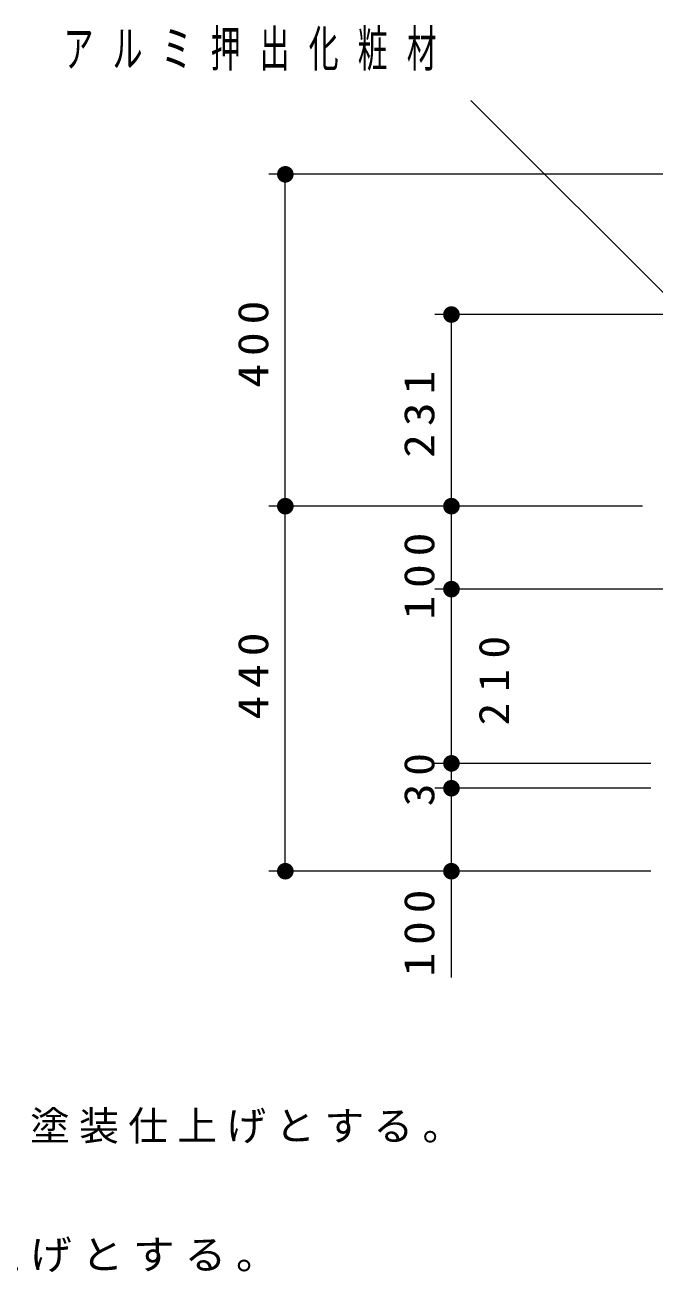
# Model space of a CAD drawing. Units: millimetres on the paper, with parts at other scales. Extents: x -365 to 0, y -26 to 257.
# Drawn here: x -238 to -200.1, y 48.1 to 123.5 of the extents above; entities that cross this region are included whole.
import ezdxf

# ---------------------------------------------------------------- set-up
doc = ezdxf.new("R2010")
doc.units = ezdxf.units.MM
doc.layers.add('LY_1', color=7, linetype='Continuous', lineweight=25)
doc.styles.add('ＭＳ ゴシック', font='')
doc.styles.get('ＭＳ ゴシック').set_extended_font_data('MS Gothic')

# ---------------------------------------------------------------- blocks, each defined once
blk = doc.blocks.new('filled_dot')
at = {"color": 0, "linetype": 'Continuous', "lineweight": -2, "const_width": 1.25}
blk.add_lwpolyline([(-0.625, 0, 1), (0.625, 0, 1)], format="xyb", close=True, dxfattribs=at)

msp = doc.modelspace()

# ---------------------------------------------------------------- linework, layer by layer
at = {"layer": 'LY_1', "lineweight": 13}
for p, q in [((-191.082, 98.886), (-211.173, 118.977)), ((-198.832, 114.521), (-223.332, 114.521)), ((-222.332, 94.521), (-222.332, 114.521)), ((-192.082, 106.071), (-213.332, 106.071)), ((-212.332, 94.521), (-212.332, 106.071)), ((-200.832, 94.521), (-223.332, 94.521)), ((-222.332, 72.521), (-222.332, 94.521)), ((-200.832, 94.521), (-213.332, 94.521)), ((-212.332, 89.521), (-212.332, 94.521)), ((-197.332, 89.521), (-213.332, 89.521)), ((-212.332, 79.021), (-212.332, 89.521)), ((-200.332, 79.021), (-213.332, 79.021)), ((-212.332, 77.521), (-212.332, 79.021)), ((-200.332, 77.521), (-213.332, 77.521)), ((-212.332, 66.112), (-212.332, 77.521)), ((-200.332, 72.521), (-223.332, 72.521))]:
    msp.add_line(p, q, dxfattribs=at)

# ---------------------------------------------------------------- block references
at = {"layer": 'LY_1', "lineweight": 13, "xscale": 0.4, "yscale": 0.4}
for p, rotation in [((-222.332, 114.521), 270), ((-212.332, 106.071), 270), ((-222.332, 94.521), 270), ((-212.332, 94.521), 270), ((-212.332, 94.521), 90), ((-212.332, 89.521), 270), ((-212.332, 89.521), 90), ((-212.332, 79.021), 270), ((-212.332, 79.021), 90), ((-212.332, 77.521), 270), ((-222.332, 72.521), 90), ((-212.332, 72.521), 90)]:
    msp.add_blockref('filled_dot', p, dxfattribs=dict(at, rotation=rotation))

# ---------------------------------------------------------------- texts
at = {"layer": 'LY_1', "style": 'ＭＳ ゴシック'}
for s, insert, char_height, attachment_point in [('\\T1.64;\\W0.6;アルミ押出化粧材', (-235.68, 121.977), 2.199, 4), ('\\T1.23;木材は、ヒノキ（一等材）とし、カンナ・ペーパーがけの上、木材保護着色塗料（メイプル）塗装仕上げとする。', (-361.719, 56.068), 1.76, 7), ('\\T1.23;\\W1.05;座フレームは、電気亜鉛メッキ処理の上、ポリエステル樹脂粉体塗装(ダークグレー)仕上げとする。', (-361.719, 48.068), 1.76, 7)]:
    msp.add_mtext(s, dxfattribs=dict(at, insert=insert, char_height=char_height, attachment_point=attachment_point))
at = {"layer": 'LY_1', "char_height": 1.833, "rotation": 90, "style": 'ＭＳ ゴシック'}
for s, insert, attachment_point in [('\\T1.33;\\W1.15;400', (-223.332, 104.521), 8), ('\\T1.33;\\W1.15;231', (-213.332, 100.296), 8), ('\\T1.33;\\W1.15;100', (-213.332, 90.542), 8), ('\\T1.33;\\W1.15;440', (-223.332, 84.521), 8), ('\\T1.47;\\W1.1;210', (-208.832, 81.302), 7), ('\\T1.34;\\W1.1;30', (-213.332, 78.271), 8), ('\\T1.33;\\W1.15;100', (-213.332, 69.029), 8)]:
    msp.add_mtext(s, dxfattribs=dict(at, insert=insert, attachment_point=attachment_point))

doc.saveas('drawing.dxf')
